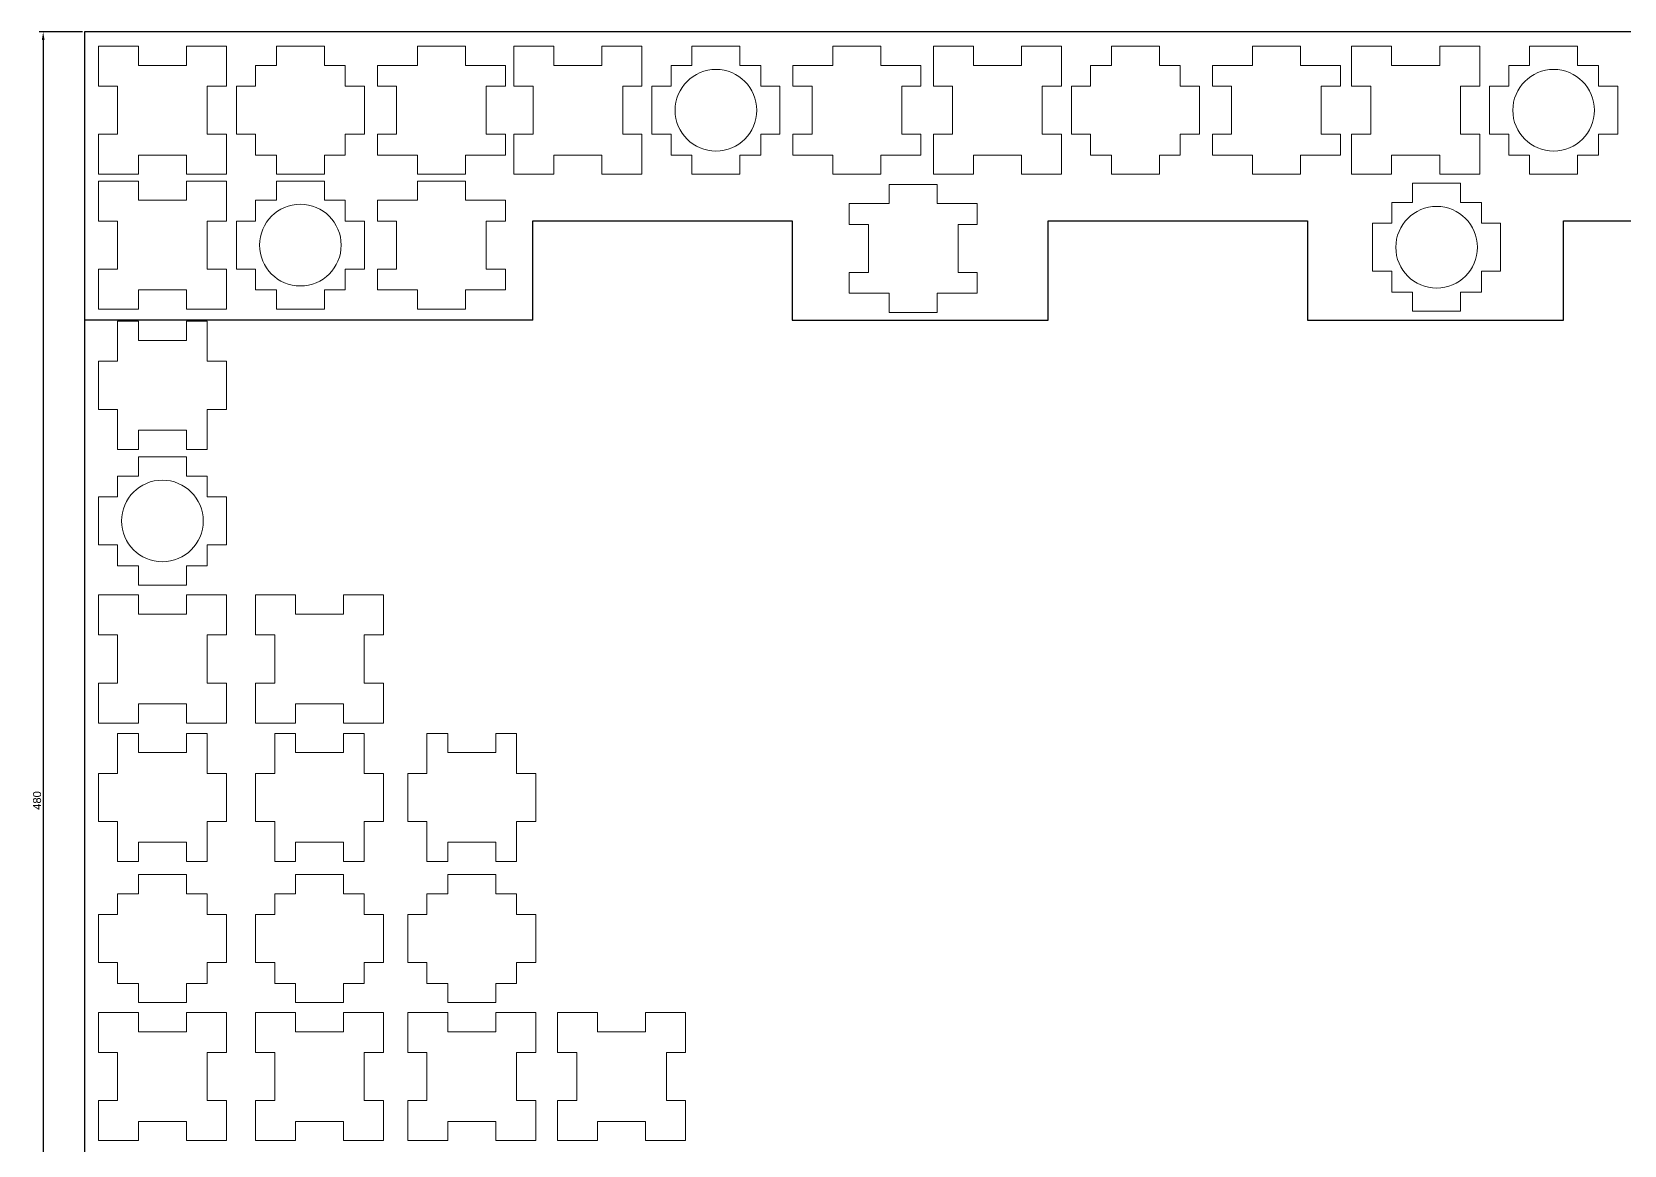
# Model space of a CAD drawing. Header units: millimetres. Extents: x -467 to 1656, y -24 to 1372.
# Drawn here: x 434.7 to 932.1, y 322.6 to 670.2 of the extents above; entities that cross this region are included whole.
import ezdxf

# ---------------------------------------------------------------- set-up
doc = ezdxf.new("R2010")
doc.units = ezdxf.units.MM
doc.layers.get('0').update_dxf_attribs({"plot": 0})
doc.layers.add('Borde', color=7, linetype='Continuous', plot=False)
doc.layers.add('Corte', color=1, linetype='Continuous', lineweight=5)
doc.styles.get("Standard").update_dxf_attribs({"font": 'arial.ttf'})
doc.dimstyles.new('ISO-25', dxfattribs={"dimtxt": 2.5, "dimasz": 2.5, "dimexe": 1.25, "dimexo": 0.625, "dimtad": 1, "dimtxsty": 'Standard', "dimcen": 2.5, "dimadec": 0, "dimazin": 0, "dimtfac": 1, "dimtmove": 0, "dimatfit": 3, "dimfxl": 1, "dimarcsym": 0})

# ---------------------------------------------------------------- blocks, each defined once
blk = doc.blocks.new('*D53')
at = {"layer": 'Borde', "color": 0, "lineweight": -2, "transparency": 16777216}
for p, q in [((450.56, 670.18), (437.01, 670.18)), ((438.26, 667.68), (438.26, 192.68)), ((450.56, 190.18), (437.01, 190.18))]:
    blk.add_line(p, q, dxfattribs=at)
at = {"layer": 'Borde', "color": 0, "transparency": 16777216}
for points in [[(437.84, 667.68), (438.67, 667.68), (438.26, 670.18)], [(437.84, 192.68), (438.67, 192.68), (438.26, 190.18)]]:
    blk.add_solid(points, dxfattribs=at)
at = {"layer": 'Defpoints', "color": 0, "transparency": 16777216}
for p in [(451.19, 670.18), (438.26, 190.18), (451.19, 190.18)]:
    blk.add_point(p, dxfattribs=at)
at = {"layer": 'Borde', "color": 0, "transparency": 16777216, "insert": (436.36, 430.18), "char_height": 2.5, "attachment_point": 5, "rotation": 90}
blk.add_mtext('480', dxfattribs=at)

msp = doc.modelspace()

# ---------------------------------------------------------------- linework, layer by layer
for p, q in [((451.186, 670.179), (451.186, 580.179)), ((591.186, 580.179), (591.186, 611.179)), ((591.186, 611.179), (672.186, 611.179)), ((672.186, 611.179), (672.186, 580.179)), ((752.186, 580.179), (752.186, 611.179)), ((752.186, 611.179), (833.186, 611.179)), ((833.186, 611.179), (833.186, 580.179)), ((913.186, 580.179), (913.186, 611.179)), ((913.186, 611.179), (994.186, 611.179)), ((672.186, 580.179), (752.186, 580.179)), ((833.186, 580.179), (913.186, 580.179))]:
    msp.add_line(p, q)
at = {"layer": 'Borde'}
msp.add_line((591.186, 580.179), (451.186, 580.179), dxfattribs=at)
msp.add_lwpolyline([(451.186, 190.179), (1251.186, 190.179), (1251.186, 670.179), (451.186, 670.179)], close=True, dxfattribs=at)
at = {"layer": 'Corte'}
for p, q in [((455.501, 665.704), (455.501, 653.204)), ((455.501, 665.704), (468.001, 665.704)), ((468.001, 665.704), (468.001, 659.704)), ((483.001, 665.704), (483.001, 659.704)), ((483.001, 665.704), (495.501, 665.704)), ((495.501, 665.704), (495.501, 653.204)), ((511.102, 659.704), (511.102, 665.704)), ((511.102, 665.704), (526.102, 665.704)), ((526.102, 659.704), (526.102, 665.704)), ((555.152, 665.704), (555.152, 659.704)), ((555.152, 665.704), (570.152, 665.704)), ((570.152, 665.704), (570.152, 659.704)), ((585.303, 665.704), (585.303, 653.204)), ((585.303, 665.704), (597.803, 665.704)), ((597.803, 665.704), (597.803, 659.704)), ((612.803, 665.704), (612.803, 659.704)), ((612.803, 665.704), (625.303, 665.704)), ((625.303, 665.704), (625.303, 653.204)), ((640.904, 659.704), (640.904, 665.704)), ((640.904, 665.704), (655.904, 665.704)), ((655.904, 659.704), (655.904, 665.704)), ((684.954, 665.704), (684.954, 659.704)), ((684.954, 665.704), (699.954, 665.704)), ((699.954, 665.704), (699.954, 659.704)), ((716.335, 665.704), (716.335, 653.204)), ((716.335, 665.704), (728.835, 665.704)), ((728.835, 665.704), (728.835, 659.704)), ((743.835, 665.704), (743.835, 659.704)), ((743.835, 665.704), (756.335, 665.704)), ((756.335, 665.704), (756.335, 653.204)), ((771.937, 659.704), (771.937, 665.704)), ((771.937, 665.704), (786.937, 665.704)), ((786.937, 659.704), (786.937, 665.704)), ((815.987, 665.704), (815.987, 659.704)), ((815.987, 665.704), (830.987, 665.704)), ((830.987, 665.704), (830.987, 659.704)), ((846.992, 665.704), (846.992, 653.204)), ((846.992, 665.704), (859.492, 665.704)), ((859.492, 665.704), (859.492, 659.704)), ((874.492, 665.704), (874.492, 659.704)), ((874.492, 665.704), (886.992, 665.704)), ((886.992, 665.704), (886.992, 653.204)), ((902.593, 659.704), (902.593, 665.704)), ((902.593, 665.704), (917.593, 665.704)), ((917.593, 659.704), (917.593, 665.704)), ((483.001, 659.704), (468.001, 659.704)), ((504.602, 653.204), (504.602, 659.704)), ((504.602, 659.704), (511.102, 659.704)), ((532.602, 659.704), (526.102, 659.704)), ((532.602, 653.204), (532.602, 659.704)), ((542.652, 659.704), (555.152, 659.704)), ((542.652, 659.704), (542.652, 653.204)), ((582.652, 659.704), (570.152, 659.704)), ((582.652, 659.704), (582.652, 653.204)), ((612.803, 659.704), (597.803, 659.704)), ((634.404, 653.204), (634.404, 659.704)), ((634.404, 659.704), (640.904, 659.704)), ((662.404, 659.704), (655.904, 659.704)), ((662.404, 653.204), (662.404, 659.704)), ((672.454, 659.704), (684.954, 659.704)), ((672.454, 659.704), (672.454, 653.204)), ((712.454, 659.704), (699.954, 659.704)), ((712.454, 659.704), (712.454, 653.204)), ((743.835, 659.704), (728.835, 659.704)), ((765.437, 653.204), (765.437, 659.704)), ((765.437, 659.704), (771.937, 659.704)), ((793.437, 659.704), (786.937, 659.704)), ((793.437, 653.204), (793.437, 659.704)), ((803.487, 659.704), (815.987, 659.704)), ((803.487, 659.704), (803.487, 653.204)), ((843.487, 659.704), (830.987, 659.704)), ((843.487, 659.704), (843.487, 653.204)), ((874.492, 659.704), (859.492, 659.704)), ((896.093, 653.204), (896.093, 659.704)), ((896.093, 659.704), (902.593, 659.704)), ((924.093, 659.704), (917.593, 659.704)), ((924.093, 653.204), (924.093, 659.704)), ((455.501, 653.204), (461.501, 653.204)), ((461.501, 638.204), (461.501, 653.204)), ((495.501, 653.204), (489.501, 653.204)), ((489.501, 653.204), (489.501, 638.204)), ((498.602, 653.204), (498.602, 638.204)), ((498.602, 653.204), (504.602, 653.204)), ((538.602, 653.204), (532.602, 653.204)), ((538.602, 653.204), (538.602, 638.204)), ((542.652, 653.204), (548.652, 653.204)), ((548.652, 653.204), (548.652, 638.204)), ((582.652, 653.204), (576.652, 653.204)), ((576.652, 653.204), (576.652, 638.204)), ((585.303, 653.204), (591.303, 653.204)), ((591.303, 638.204), (591.303, 653.204)), ((625.303, 653.204), (619.303, 653.204)), ((619.303, 653.204), (619.303, 638.204)), ((628.404, 653.204), (628.404, 638.204)), ((628.404, 653.204), (634.404, 653.204)), ((668.404, 653.204), (662.404, 653.204)), ((668.404, 653.204), (668.404, 638.204)), ((672.454, 653.204), (678.454, 653.204)), ((678.454, 653.204), (678.454, 638.204)), ((712.454, 653.204), (706.454, 653.204)), ((706.454, 653.204), (706.454, 638.204)), ((716.335, 653.204), (722.335, 653.204)), ((722.335, 638.204), (722.335, 653.204)), ((756.335, 653.204), (750.335, 653.204)), ((750.335, 653.204), (750.335, 638.204)), ((759.437, 653.204), (759.437, 638.204)), ((759.437, 653.204), (765.437, 653.204)), ((799.437, 653.204), (793.437, 653.204)), ((799.437, 653.204), (799.437, 638.204)), ((803.487, 653.204), (809.487, 653.204)), ((809.487, 653.204), (809.487, 638.204)), ((843.487, 653.204), (837.487, 653.204)), ((837.487, 653.204), (837.487, 638.204)), ((846.992, 653.204), (852.992, 653.204)), ((852.992, 638.204), (852.992, 653.204)), ((886.992, 653.204), (880.992, 653.204)), ((880.992, 653.204), (880.992, 638.204)), ((890.093, 653.204), (890.093, 638.204)), ((890.093, 653.204), (896.093, 653.204)), ((930.093, 653.204), (924.093, 653.204)), ((930.093, 653.204), (930.093, 638.204)), ((455.501, 638.204), (455.501, 625.704)), ((455.501, 638.204), (461.501, 638.204)), ((495.501, 638.204), (489.501, 638.204)), ((495.501, 638.204), (495.501, 625.704)), ((498.602, 638.204), (504.602, 638.204)), ((504.602, 638.204), (504.602, 631.704)), ((538.602, 638.204), (532.602, 638.204)), ((532.602, 638.204), (532.602, 631.704)), ((542.652, 638.204), (542.652, 631.704)), ((542.652, 638.204), (548.652, 638.204)), ((582.652, 638.204), (576.652, 638.204)), ((582.652, 638.204), (582.652, 631.704)), ((585.303, 638.204), (585.303, 625.704)), ((585.303, 638.204), (591.303, 638.204)), ((625.303, 638.204), (619.303, 638.204)), ((625.303, 638.204), (625.303, 625.704)), ((628.404, 638.204), (634.404, 638.204)), ((634.404, 638.204), (634.404, 631.704)), ((668.404, 638.204), (662.404, 638.204)), ((662.404, 638.204), (662.404, 631.704)), ((672.454, 638.204), (672.454, 631.704)), ((672.454, 638.204), (678.454, 638.204)), ((712.454, 638.204), (706.454, 638.204)), ((712.454, 638.204), (712.454, 631.704)), ((716.335, 638.204), (716.335, 625.704)), ((716.335, 638.204), (722.335, 638.204)), ((756.335, 638.204), (750.335, 638.204)), ((756.335, 638.204), (756.335, 625.704)), ((759.437, 638.204), (765.437, 638.204)), ((765.437, 638.204), (765.437, 631.704)), ((799.437, 638.204), (793.437, 638.204)), ((793.437, 638.204), (793.437, 631.704)), ((803.487, 638.204), (803.487, 631.704)), ((803.487, 638.204), (809.487, 638.204)), ((843.487, 638.204), (837.487, 638.204)), ((843.487, 638.204), (843.487, 631.704)), ((846.992, 638.204), (846.992, 625.704)), ((846.992, 638.204), (852.992, 638.204)), ((886.992, 638.204), (880.992, 638.204)), ((886.992, 638.204), (886.992, 625.704)), ((890.093, 638.204), (896.093, 638.204)), ((896.093, 638.204), (896.093, 631.704)), ((930.093, 638.204), (924.093, 638.204)), ((924.093, 638.204), (924.093, 631.704)), ((468.001, 631.704), (483.001, 631.704)), ((468.001, 625.704), (468.001, 631.704)), ((483.001, 625.704), (483.001, 631.704)), ((504.602, 631.704), (511.102, 631.704)), ((511.102, 631.704), (511.102, 625.704)), ((532.602, 631.704), (526.102, 631.704)), ((526.102, 631.704), (526.102, 625.704)), ((542.652, 631.704), (555.152, 631.704)), ((555.152, 625.704), (555.152, 631.704)), ((582.652, 631.704), (570.152, 631.704)), ((570.152, 625.704), (570.152, 631.704)), ((597.803, 631.704), (612.803, 631.704)), ((597.803, 625.704), (597.803, 631.704)), ((612.803, 625.704), (612.803, 631.704)), ((634.404, 631.704), (640.904, 631.704)), ((640.904, 631.704), (640.904, 625.704)), ((662.404, 631.704), (655.904, 631.704)), ((655.904, 631.704), (655.904, 625.704)), ((672.454, 631.704), (684.954, 631.704)), ((684.954, 625.704), (684.954, 631.704)), ((712.454, 631.704), (699.954, 631.704)), ((699.954, 625.704), (699.954, 631.704)), ((728.835, 631.704), (743.835, 631.704)), ((728.835, 625.704), (728.835, 631.704)), ((743.835, 625.704), (743.835, 631.704)), ((765.437, 631.704), (771.937, 631.704)), ((771.937, 631.704), (771.937, 625.704)), ((793.437, 631.704), (786.937, 631.704)), ((786.937, 631.704), (786.937, 625.704)), ((803.487, 631.704), (815.987, 631.704)), ((815.987, 625.704), (815.987, 631.704)), ((843.487, 631.704), (830.987, 631.704)), ((830.987, 625.704), (830.987, 631.704)), ((859.492, 631.704), (874.492, 631.704)), ((859.492, 625.704), (859.492, 631.704)), ((874.492, 625.704), (874.492, 631.704)), ((896.093, 631.704), (902.593, 631.704)), ((902.593, 631.704), (902.593, 625.704)), ((924.093, 631.704), (917.593, 631.704)), ((917.593, 631.704), (917.593, 625.704)), ((455.501, 625.704), (468.001, 625.704)), ((455.501, 623.585), (455.501, 611.085)), ((455.501, 623.585), (468.001, 623.585)), ((468.001, 623.585), (468.001, 617.585)), ((483.001, 625.704), (495.501, 625.704)), ((483.001, 623.585), (483.001, 617.585)), ((483.001, 623.585), (495.501, 623.585)), ((495.501, 623.585), (495.501, 611.085)), ((511.102, 625.704), (526.102, 625.704)), ((511.102, 617.585), (511.102, 623.585)), ((511.102, 623.585), (526.102, 623.585)), ((526.102, 617.585), (526.102, 623.585)), ((555.152, 625.704), (570.152, 625.704)), ((555.152, 623.585), (555.152, 617.585)), ((555.152, 623.585), (570.152, 623.585)), ((570.152, 623.585), (570.152, 617.585)), ((585.303, 625.704), (597.803, 625.704)), ((612.803, 625.704), (625.303, 625.704)), ((640.904, 625.704), (655.904, 625.704)), ((684.954, 625.704), (699.954, 625.704)), ((702.53, 622.546), (702.53, 616.546)), ((717.53, 622.546), (702.53, 622.546)), ((716.335, 625.704), (728.835, 625.704)), ((717.53, 622.546), (717.53, 616.546)), ((743.835, 625.704), (756.335, 625.704)), ((771.937, 625.704), (786.937, 625.704)), ((815.987, 625.704), (830.987, 625.704)), ((846.992, 625.704), (859.492, 625.704)), ((866.035, 616.92), (866.035, 622.92)), ((881.035, 622.92), (866.035, 622.92)), ((874.492, 625.704), (886.992, 625.704)), ((881.035, 616.92), (881.035, 622.92)), ((902.593, 625.704), (917.593, 625.704)), ((483.001, 617.585), (468.001, 617.585)), ((504.602, 611.085), (504.602, 617.585)), ((504.602, 617.585), (511.102, 617.585)), ((532.602, 617.585), (526.102, 617.585)), ((532.602, 611.085), (532.602, 617.585)), ((542.652, 617.585), (555.152, 617.585)), ((542.652, 617.585), (542.652, 611.085)), ((582.652, 617.585), (570.152, 617.585)), ((582.652, 617.585), (582.652, 611.085)), ((859.535, 610.42), (859.535, 616.92)), ((859.535, 616.92), (866.035, 616.92)), ((887.535, 616.92), (881.035, 616.92)), ((887.535, 610.42), (887.535, 616.92)), ((690.03, 610.046), (690.03, 616.546)), ((690.03, 616.546), (702.53, 616.546)), ((730.03, 616.546), (717.53, 616.546)), ((730.03, 610.046), (730.03, 616.546)), ((455.501, 611.085), (461.501, 611.085)), ((461.501, 596.085), (461.501, 611.085)), ((495.501, 611.085), (489.501, 611.085)), ((489.501, 611.085), (489.501, 596.085)), ((498.602, 611.085), (498.602, 596.085)), ((498.602, 611.085), (504.602, 611.085)), ((538.602, 611.085), (532.602, 611.085)), ((538.602, 611.085), (538.602, 596.085)), ((542.652, 611.085), (548.652, 611.085)), ((548.652, 611.085), (548.652, 596.085)), ((582.652, 611.085), (576.652, 611.085)), ((576.652, 611.085), (576.652, 596.085)), ((690.03, 610.046), (696.03, 610.046)), ((696.03, 595.046), (696.03, 610.046)), ((730.03, 610.046), (724.03, 610.046)), ((724.03, 595.046), (724.03, 610.046)), ((853.535, 595.42), (853.535, 610.42)), ((853.535, 610.42), (859.535, 610.42)), ((893.535, 610.42), (887.535, 610.42)), ((893.535, 595.42), (893.535, 610.42)), ((455.501, 596.085), (455.501, 583.585)), ((455.501, 596.085), (461.501, 596.085)), ((495.501, 596.085), (489.501, 596.085)), ((495.501, 596.085), (495.501, 583.585)), ((498.602, 596.085), (504.602, 596.085)), ((504.602, 596.085), (504.602, 589.585)), ((538.602, 596.085), (532.602, 596.085)), ((532.602, 596.085), (532.602, 589.585)), ((542.652, 596.085), (542.652, 589.585)), ((542.652, 596.085), (548.652, 596.085)), ((582.652, 596.085), (576.652, 596.085)), ((582.652, 596.085), (582.652, 589.585)), ((690.03, 588.546), (690.03, 595.046)), ((690.03, 595.046), (696.03, 595.046)), ((730.03, 595.046), (724.03, 595.046)), ((730.03, 588.546), (730.03, 595.046)), ((853.535, 595.42), (859.535, 595.42)), ((859.535, 595.42), (859.535, 588.92)), ((893.535, 595.42), (887.535, 595.42)), ((887.535, 595.42), (887.535, 588.92)), ((468.001, 589.585), (483.001, 589.585)), ((468.001, 583.585), (468.001, 589.585)), ((483.001, 583.585), (483.001, 589.585)), ((504.602, 589.585), (511.102, 589.585)), ((511.102, 589.585), (511.102, 583.585)), ((532.602, 589.585), (526.102, 589.585)), ((526.102, 589.585), (526.102, 583.585)), ((542.652, 589.585), (555.152, 589.585)), ((555.152, 583.585), (555.152, 589.585)), ((582.652, 589.585), (570.152, 589.585)), ((570.152, 583.585), (570.152, 589.585)), ((690.03, 588.546), (702.53, 588.546)), ((702.53, 582.546), (702.53, 588.546)), ((730.03, 588.546), (717.53, 588.546)), ((717.53, 582.546), (717.53, 588.546)), ((859.535, 588.92), (866.035, 588.92)), ((866.035, 588.92), (866.035, 582.92)), ((887.535, 588.92), (881.035, 588.92)), ((881.035, 588.92), (881.035, 582.92)), ((455.501, 583.585), (468.001, 583.585)), ((483.001, 583.585), (495.501, 583.585)), ((511.102, 583.585), (526.102, 583.585)), ((555.152, 583.585), (570.152, 583.585)), ((717.53, 582.546), (702.53, 582.546)), ((881.035, 582.92), (866.035, 582.92)), ((461.501, 579.809), (461.501, 567.309)), ((461.501, 579.809), (468.001, 579.809)), ((468.001, 579.809), (468.001, 573.809)), ((483.001, 579.809), (483.001, 573.809)), ((483.001, 579.809), (489.501, 579.809)), ((489.501, 579.809), (489.501, 567.309)), ((468.001, 573.809), (483.001, 573.809)), ((455.501, 552.309), (455.501, 567.309)), ((455.501, 567.309), (461.501, 567.309)), ((495.501, 567.309), (489.501, 567.309)), ((495.501, 552.309), (495.501, 567.309)), ((455.501, 552.309), (461.501, 552.309)), ((461.501, 539.809), (461.501, 552.309)), ((495.501, 552.309), (489.501, 552.309)), ((489.501, 539.809), (489.501, 552.309)), ((468.001, 545.809), (483.001, 545.809)), ((468.001, 539.809), (468.001, 545.809)), ((483.001, 539.809), (483.001, 545.809)), ((461.501, 539.809), (468.001, 539.809)), ((468.001, 537.462), (468.001, 531.462)), ((468.001, 537.462), (483.001, 537.462)), ((483.001, 539.809), (489.501, 539.809)), ((483.001, 537.462), (483.001, 531.462)), ((461.501, 531.462), (461.501, 524.962)), ((468.001, 531.462), (461.501, 531.462)), ((483.001, 531.462), (489.501, 531.462)), ((489.501, 531.462), (489.501, 524.962)), ((455.501, 509.962), (455.501, 524.962)), ((461.501, 524.962), (455.501, 524.962)), ((489.501, 524.962), (495.501, 524.962)), ((495.501, 509.962), (495.501, 524.962)), ((461.501, 509.962), (455.501, 509.962)), ((461.501, 503.462), (461.501, 509.962)), ((489.501, 509.962), (495.501, 509.962)), ((489.501, 503.462), (489.501, 509.962)), ((468.001, 503.462), (461.501, 503.462)), ((468.001, 497.462), (468.001, 503.462)), ((483.001, 503.462), (489.501, 503.462)), ((483.001, 497.462), (483.001, 503.462)), ((468.001, 497.462), (483.001, 497.462)), ((455.501, 481.861), (455.501, 494.361)), ((455.501, 494.361), (468.001, 494.361)), ((468.001, 494.361), (468.001, 488.361)), ((483.001, 494.361), (483.001, 488.361)), ((483.001, 494.361), (495.501, 494.361)), ((495.501, 481.861), (495.501, 494.361)), ((504.569, 481.861), (504.569, 494.361)), ((504.569, 494.361), (517.069, 494.361)), ((517.069, 494.361), (517.069, 488.361)), ((532.069, 494.361), (532.069, 488.361)), ((532.069, 494.361), (544.569, 494.361)), ((544.569, 481.861), (544.569, 494.361)), ((468.001, 488.361), (483.001, 488.361)), ((517.069, 488.361), (532.069, 488.361)), ((455.501, 481.861), (461.501, 481.861)), ((461.501, 481.861), (461.501, 466.861)), ((495.501, 481.861), (489.501, 481.861)), ((489.501, 466.861), (489.501, 481.861)), ((504.569, 481.861), (510.569, 481.861)), ((510.569, 481.861), (510.569, 466.861)), ((544.569, 481.861), (538.569, 481.861)), ((538.569, 466.861), (538.569, 481.861)), ((455.501, 454.361), (455.501, 466.861)), ((455.501, 466.861), (461.501, 466.861)), ((495.501, 466.861), (489.501, 466.861)), ((495.501, 454.361), (495.501, 466.861)), ((504.569, 454.361), (504.569, 466.861)), ((504.569, 466.861), (510.569, 466.861)), ((544.569, 466.861), (538.569, 466.861)), ((544.569, 454.361), (544.569, 466.861)), ((483.001, 460.361), (468.001, 460.361)), ((468.001, 454.361), (468.001, 460.361)), ((483.001, 454.361), (483.001, 460.361)), ((532.069, 460.361), (517.069, 460.361)), ((517.069, 454.361), (517.069, 460.361)), ((532.069, 454.361), (532.069, 460.361)), ((455.501, 454.361), (468.001, 454.361)), ((483.001, 454.361), (495.501, 454.361)), ((504.569, 454.361), (517.069, 454.361)), ((532.069, 454.361), (544.569, 454.361)), ((461.501, 451.135), (461.501, 438.635)), ((461.501, 451.135), (468.001, 451.135)), ((468.001, 451.135), (468.001, 445.135)), ((483.001, 451.135), (483.001, 445.135)), ((483.001, 451.135), (489.501, 451.135)), ((489.501, 451.135), (489.501, 438.635)), ((510.569, 451.135), (510.569, 438.635)), ((510.569, 451.135), (517.069, 451.135)), ((517.069, 451.135), (517.069, 445.135)), ((532.069, 451.135), (532.069, 445.135)), ((532.069, 451.135), (538.569, 451.135)), ((538.569, 451.135), (538.569, 438.635)), ((558.118, 451.135), (558.118, 438.635)), ((558.118, 451.135), (564.618, 451.135)), ((564.618, 451.135), (564.618, 445.135)), ((579.618, 451.135), (579.618, 445.135)), ((579.618, 451.135), (586.118, 451.135)), ((586.118, 451.135), (586.118, 438.635)), ((468.001, 445.135), (483.001, 445.135)), ((517.069, 445.135), (532.069, 445.135)), ((564.618, 445.135), (579.618, 445.135)), ((455.501, 423.635), (455.501, 438.635)), ((455.501, 438.635), (461.501, 438.635)), ((495.501, 438.635), (489.501, 438.635)), ((495.501, 423.635), (495.501, 438.635)), ((504.569, 423.635), (504.569, 438.635)), ((504.569, 438.635), (510.569, 438.635)), ((544.569, 438.635), (538.569, 438.635)), ((544.569, 423.635), (544.569, 438.635)), ((552.118, 423.635), (552.118, 438.635)), ((552.118, 438.635), (558.118, 438.635)), ((592.118, 438.635), (586.118, 438.635)), ((592.118, 423.635), (592.118, 438.635)), ((455.501, 423.635), (461.501, 423.635)), ((461.501, 411.135), (461.501, 423.635)), ((495.501, 423.635), (489.501, 423.635)), ((489.501, 411.135), (489.501, 423.635)), ((504.569, 423.635), (510.569, 423.635)), ((510.569, 411.135), (510.569, 423.635)), ((544.569, 423.635), (538.569, 423.635)), ((538.569, 411.135), (538.569, 423.635)), ((552.118, 423.635), (558.118, 423.635)), ((558.118, 411.135), (558.118, 423.635)), ((592.118, 423.635), (586.118, 423.635)), ((586.118, 411.135), (586.118, 423.635)), ((468.001, 417.135), (483.001, 417.135)), ((468.001, 411.135), (468.001, 417.135)), ((483.001, 411.135), (483.001, 417.135)), ((517.069, 417.135), (532.069, 417.135)), ((517.069, 411.135), (517.069, 417.135)), ((532.069, 411.135), (532.069, 417.135)), ((564.618, 417.135), (579.618, 417.135)), ((564.618, 411.135), (564.618, 417.135)), ((579.618, 411.135), (579.618, 417.135)), ((461.501, 411.135), (468.001, 411.135)), ((483.001, 411.135), (489.501, 411.135)), ((510.569, 411.135), (517.069, 411.135)), ((532.069, 411.135), (538.569, 411.135)), ((558.118, 411.135), (564.618, 411.135)), ((579.618, 411.135), (586.118, 411.135)), ((468.001, 407.085), (468.001, 401.085)), ((468.001, 407.085), (483.001, 407.085)), ((483.001, 407.085), (483.001, 401.085)), ((517.069, 407.085), (517.069, 401.085)), ((517.069, 407.085), (532.069, 407.085)), ((532.069, 407.085), (532.069, 401.085)), ((564.618, 407.085), (564.618, 401.085)), ((564.618, 407.085), (579.618, 407.085)), ((579.618, 407.085), (579.618, 401.085)), ((461.501, 401.085), (461.501, 394.585)), ((468.001, 401.085), (461.501, 401.085)), ((483.001, 401.085), (489.501, 401.085)), ((489.501, 401.085), (489.501, 394.585)), ((510.569, 401.085), (510.569, 394.585)), ((517.069, 401.085), (510.569, 401.085)), ((532.069, 401.085), (538.569, 401.085)), ((538.569, 401.085), (538.569, 394.585)), ((558.118, 401.085), (558.118, 394.585)), ((564.618, 401.085), (558.118, 401.085)), ((579.618, 401.085), (586.118, 401.085)), ((586.118, 401.085), (586.118, 394.585)), ((455.501, 379.585), (455.501, 394.585)), ((461.501, 394.585), (455.501, 394.585)), ((489.501, 394.585), (495.501, 394.585)), ((495.501, 379.585), (495.501, 394.585)), ((504.569, 379.585), (504.569, 394.585)), ((510.569, 394.585), (504.569, 394.585)), ((538.569, 394.585), (544.569, 394.585)), ((544.569, 379.585), (544.569, 394.585)), ((552.118, 379.585), (552.118, 394.585)), ((558.118, 394.585), (552.118, 394.585)), ((586.118, 394.585), (592.118, 394.585)), ((592.118, 379.585), (592.118, 394.585)), ((461.501, 379.585), (455.501, 379.585)), ((461.501, 373.085), (461.501, 379.585)), ((489.501, 379.585), (495.501, 379.585)), ((489.501, 373.085), (489.501, 379.585)), ((510.569, 379.585), (504.569, 379.585)), ((510.569, 373.085), (510.569, 379.585)), ((538.569, 379.585), (544.569, 379.585)), ((538.569, 373.085), (538.569, 379.585)), ((558.118, 379.585), (552.118, 379.585)), ((558.118, 373.085), (558.118, 379.585)), ((586.118, 379.585), (592.118, 379.585)), ((586.118, 373.085), (586.118, 379.585)), ((468.001, 373.085), (461.501, 373.085)), ((468.001, 367.085), (468.001, 373.085)), ((483.001, 373.085), (489.501, 373.085)), ((483.001, 367.085), (483.001, 373.085)), ((517.069, 373.085), (510.569, 373.085)), ((517.069, 367.085), (517.069, 373.085)), ((532.069, 373.085), (538.569, 373.085)), ((532.069, 367.085), (532.069, 373.085)), ((564.618, 373.085), (558.118, 373.085)), ((564.618, 367.085), (564.618, 373.085)), ((579.618, 373.085), (586.118, 373.085)), ((579.618, 367.085), (579.618, 373.085)), ((455.501, 351.484), (455.501, 363.984)), ((455.501, 363.984), (468.001, 363.984)), ((468.001, 367.085), (483.001, 367.085)), ((468.001, 363.984), (468.001, 357.984)), ((483.001, 363.984), (483.001, 357.984)), ((483.001, 363.984), (495.501, 363.984)), ((495.501, 351.484), (495.501, 363.984)), ((504.569, 351.484), (504.569, 363.984)), ((504.569, 363.984), (517.069, 363.984)), ((517.069, 367.085), (532.069, 367.085)), ((517.069, 363.984), (517.069, 357.984)), ((532.069, 363.984), (532.069, 357.984)), ((532.069, 363.984), (544.569, 363.984)), ((544.569, 351.484), (544.569, 363.984)), ((552.118, 351.484), (552.118, 363.984)), ((552.118, 363.984), (564.618, 363.984)), ((564.618, 367.085), (579.618, 367.085)), ((564.618, 363.984), (564.618, 357.984)), ((579.618, 363.984), (579.618, 357.984)), ((579.618, 363.984), (592.118, 363.984)), ((592.118, 351.484), (592.118, 363.984)), ((598.921, 351.484), (598.921, 363.984)), ((598.921, 363.984), (611.421, 363.984)), ((611.421, 363.984), (611.421, 357.984)), ((626.421, 363.984), (626.421, 357.984)), ((626.421, 363.984), (638.921, 363.984)), ((638.921, 351.484), (638.921, 363.984)), ((468.001, 357.984), (483.001, 357.984)), ((517.069, 357.984), (532.069, 357.984)), ((564.618, 357.984), (579.618, 357.984)), ((611.421, 357.984), (626.421, 357.984)), ((455.501, 351.484), (461.501, 351.484)), ((461.501, 351.484), (461.501, 336.484)), ((495.501, 351.484), (489.501, 351.484)), ((489.501, 336.484), (489.501, 351.484)), ((504.569, 351.484), (510.569, 351.484)), ((510.569, 351.484), (510.569, 336.484)), ((544.569, 351.484), (538.569, 351.484)), ((538.569, 336.484), (538.569, 351.484)), ((552.118, 351.484), (558.118, 351.484)), ((558.118, 351.484), (558.118, 336.484)), ((592.118, 351.484), (586.118, 351.484)), ((586.118, 336.484), (586.118, 351.484)), ((598.921, 351.484), (604.921, 351.484)), ((604.921, 351.484), (604.921, 336.484)), ((638.921, 351.484), (632.921, 351.484)), ((632.921, 336.484), (632.921, 351.484)), ((455.501, 323.984), (455.501, 336.484)), ((455.501, 336.484), (461.501, 336.484)), ((495.501, 336.484), (489.501, 336.484)), ((495.501, 323.984), (495.501, 336.484)), ((504.569, 323.984), (504.569, 336.484)), ((504.569, 336.484), (510.569, 336.484)), ((544.569, 336.484), (538.569, 336.484)), ((544.569, 323.984), (544.569, 336.484)), ((552.118, 323.984), (552.118, 336.484)), ((552.118, 336.484), (558.118, 336.484)), ((592.118, 336.484), (586.118, 336.484)), ((592.118, 323.984), (592.118, 336.484)), ((598.921, 323.984), (598.921, 336.484)), ((598.921, 336.484), (604.921, 336.484)), ((638.921, 336.484), (632.921, 336.484)), ((638.921, 323.984), (638.921, 336.484)), ((483.001, 329.984), (468.001, 329.984)), ((468.001, 323.984), (468.001, 329.984)), ((483.001, 323.984), (483.001, 329.984)), ((532.069, 329.984), (517.069, 329.984)), ((517.069, 323.984), (517.069, 329.984)), ((532.069, 323.984), (532.069, 329.984)), ((579.618, 329.984), (564.618, 329.984)), ((564.618, 323.984), (564.618, 329.984)), ((579.618, 323.984), (579.618, 329.984)), ((626.421, 329.984), (611.421, 329.984)), ((611.421, 323.984), (611.421, 329.984)), ((626.421, 323.984), (626.421, 329.984)), ((455.501, 323.984), (468.001, 323.984)), ((483.001, 323.984), (495.501, 323.984)), ((504.569, 323.984), (517.069, 323.984)), ((532.069, 323.984), (544.569, 323.984)), ((552.118, 323.984), (564.618, 323.984)), ((579.618, 323.984), (592.118, 323.984)), ((598.921, 323.984), (611.421, 323.984)), ((626.421, 323.984), (638.921, 323.984))]:
    msp.add_line(p, q, dxfattribs=at)
for centre in [(648.404, 645.704), (910.093, 645.704), (518.602, 603.585), (873.535, 602.92), (475.501, 517.462)]:
    msp.add_circle(centre, 12.75, dxfattribs=at)

# ---------------------------------------------------------------- dimensions: what is measured, and where the dimension line sits
at = {"layer": 'Borde'}
dim = msp.add_linear_dim(base=(438.257, 190.179), p1=(451.186, 670.179), p2=(451.186, 190.179), angle=90, dimstyle='ISO-25', dxfattribs=at)
dim.commit()
dim.dimension.update_dxf_attribs({"geometry": '*D53', "text_midpoint": (436.356, 430.179)})

doc.saveas('drawing.dxf')
